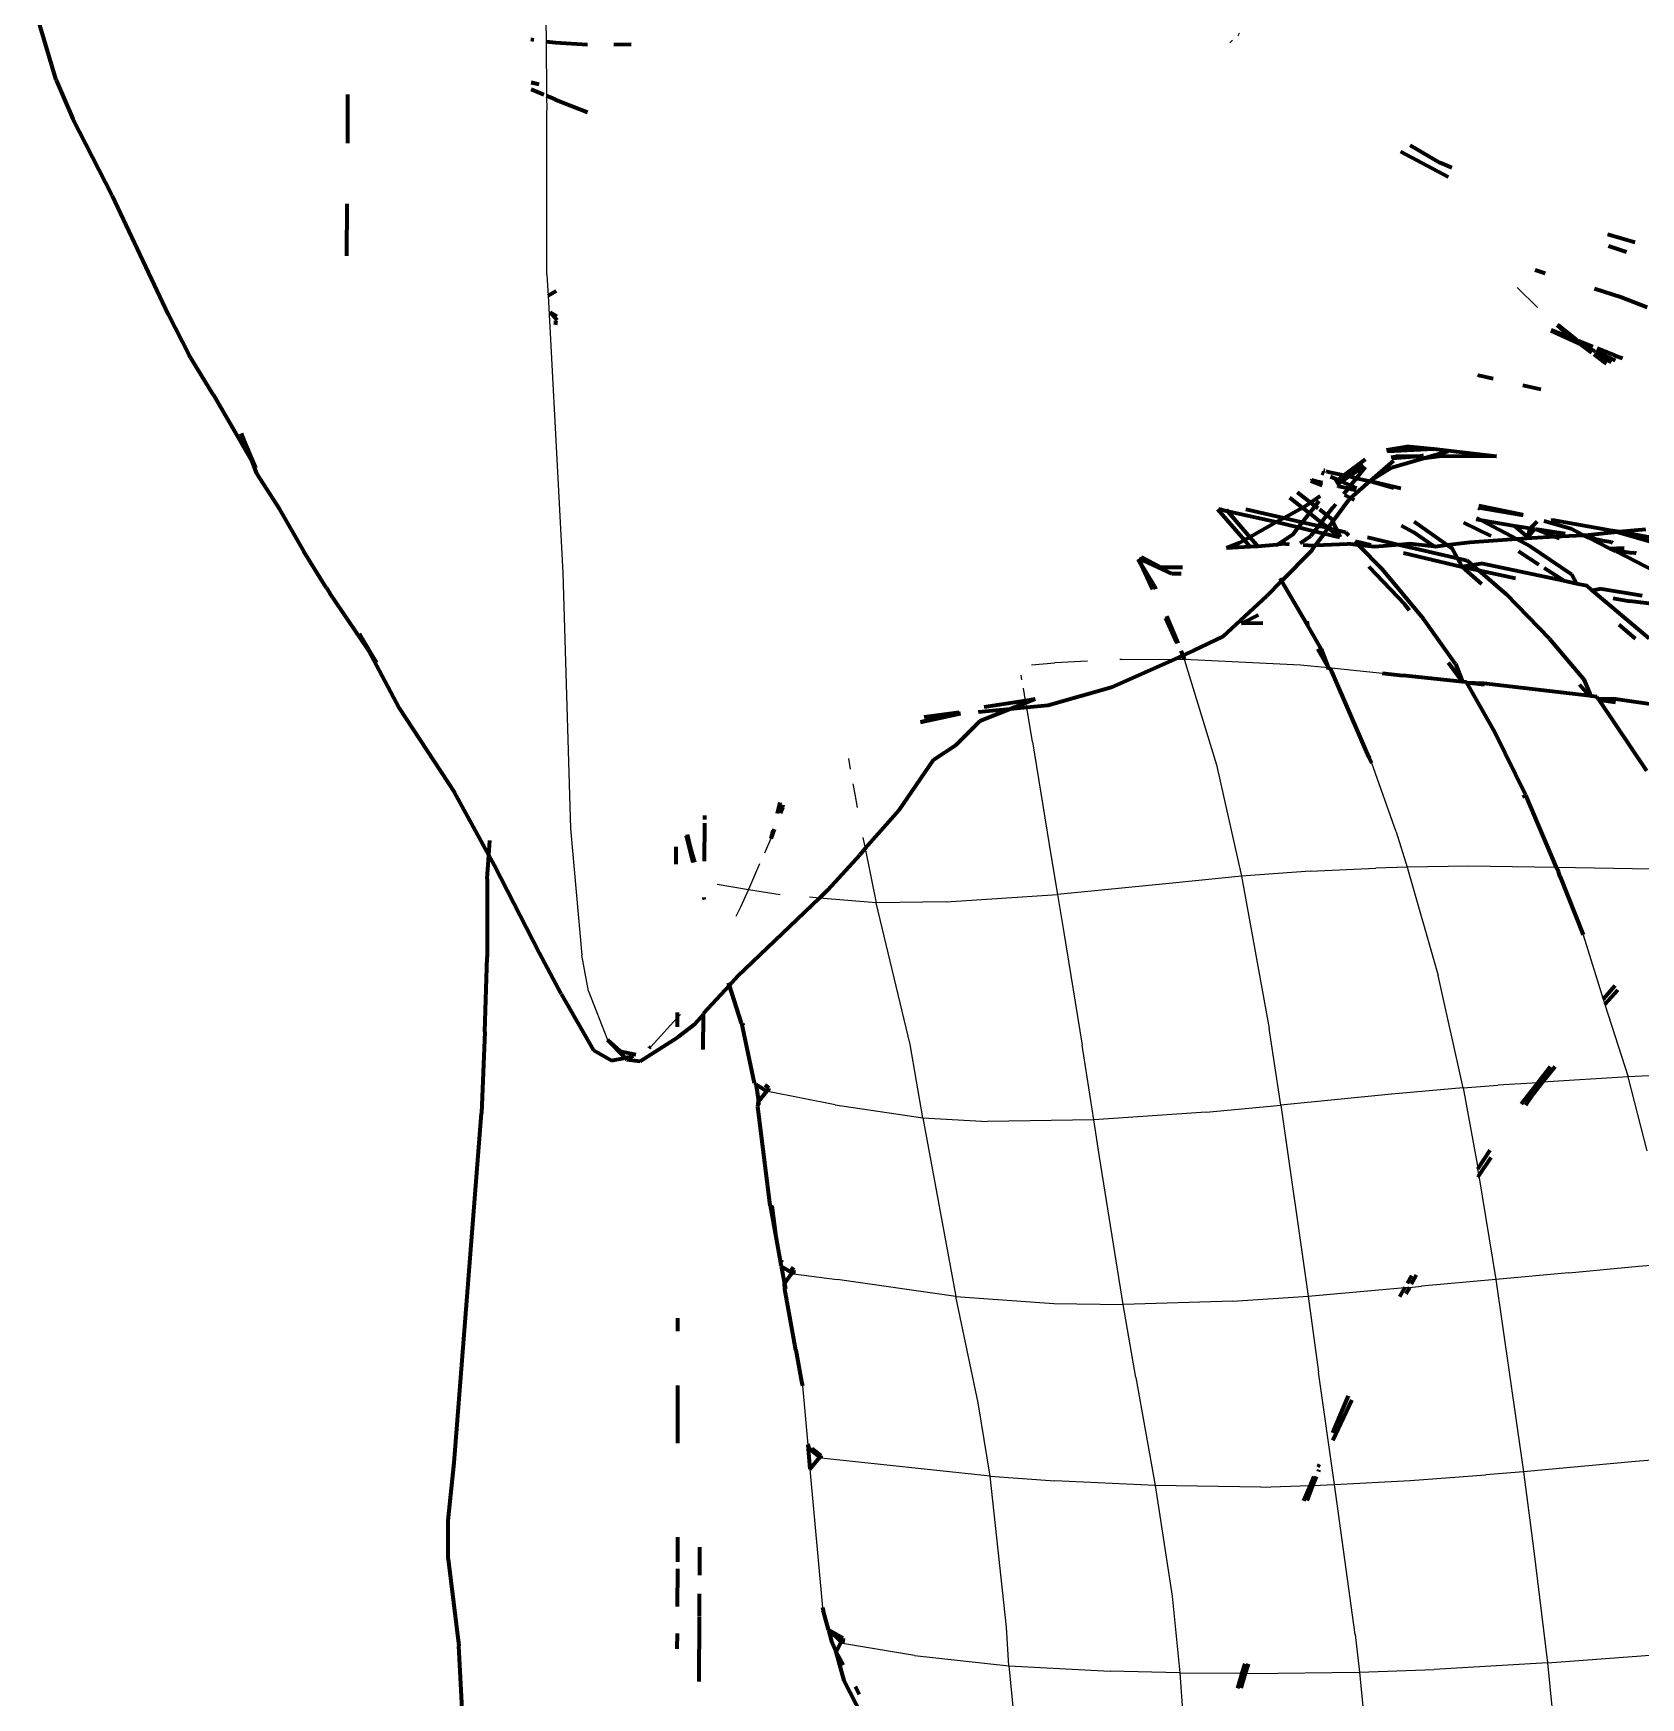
# Model space of a CAD drawing. Header units: millimetres. Extents: x 4307 to 31003, y 2809 to 20009.
# Drawn here: x 7029.6 to 7143.2, y 8774.6 to 8892.2 of the extents above; entities that cross this region are included whole.
import ezdxf

# ---------------------------------------------------------------- set-up
doc = ezdxf.new("R2010")
doc.units = ezdxf.units.MM
doc.layers.add('ProfileEdges', color=7, linetype='Continuous')

msp = doc.modelspace()

# ---------------------------------------------------------------- linework, layer by layer
for p, q in [((7065.78, 8895.83), (7065.83, 8891.57)), ((7065.83, 8891.57), (7065.87, 8887.74)), ((7065.87, 8887.74), (7065.88, 8886.73)), ((7065.89, 8875.09), (7065.88, 8886.73)), ((7065.89, 8875.09), (7065.97, 8873.63)), ((7134.45, 8874.2), (7135.88, 8872.79)), ((7065.97, 8873.63), (7067.01, 8854.03)), ((7067.01, 8854.03), (7067.57, 8835.97)), ((7106.49, 8847.92), (7106.38, 8847.92)), ((7106.49, 8847.92), (7110.25, 8847.94)), ((7110.25, 8847.94), (7110.92, 8847.95)), ((7110.92, 8847.95), (7119.13, 8847.53)), ((7110.92, 8847.95), (7113.2, 8840.47)), ((7099.46, 8846.49), (7099.41, 8846.8)), ((7100.13, 8847.53), (7101.78, 8847.67)), ((7104.1, 8847.79), (7101.78, 8847.67)), ((7119.13, 8847.53), (7121.09, 8847.36)), ((7121.09, 8847.36), (7124.94, 8846.96)), ((7099.71, 8845), (7099.56, 8845.9)), ((7099.74, 8844.85), (7099.71, 8845)), ((7099.79, 8844.52), (7099.74, 8844.85)), ((7100.2, 8842.1), (7099.79, 8844.52)), ((7100.2, 8842.1), (7101.52, 8833.98)), ((7087.19, 8840.91), (7087.32, 8840.17)), ((7113.2, 8840.47), (7114.98, 8832.6)), ((7125.9, 8835.75), (7124.17, 8840.6)), ((7087.51, 8839.13), (7087.64, 8838.4)), ((7087.64, 8838.4), (7087.82, 8837.45)), ((7067.57, 8835.97), (7068.36, 8827.02)), ((7081.71, 8835.26), (7081.26, 8834.23)), ((7088.22, 8835.34), (7088.38, 8834.55)), ((7125.9, 8835.75), (7126.67, 8833.24)), ((7088.38, 8834.55), (7089.15, 8830.73)), ((7101.52, 8833.98), (7101.97, 8831.31)), ((7080.92, 8833.47), (7080.13, 8831.67)), ((7114.98, 8832.6), (7109.87, 8832.1)), ((7119.82, 8832.97), (7114.98, 8832.6)), ((7114.98, 8832.6), (7116.93, 8821.84)), ((7119.82, 8832.97), (7124.45, 8833.18)), ((7126.67, 8833.24), (7124.45, 8833.18)), ((7131.01, 8833.32), (7126.67, 8833.24)), ((7126.67, 8833.24), (7128.86, 8825.58)), ((7137.23, 8833.21), (7131.01, 8833.32)), ((7145.28, 8833.08), (7137.23, 8833.21)), ((7077.93, 8832.03), (7080.13, 8831.67)), ((7080.13, 8831.67), (7079.58, 8830.41)), ((7080.13, 8831.67), (7082.37, 8831.3)), ((7109.87, 8832.1), (7101.97, 8831.31)), ((7079.58, 8830.41), (7079.23, 8829.76)), ((7085.15, 8831.06), (7084.44, 8831.12)), ((7089.15, 8830.73), (7085.15, 8831.06)), ((7094.11, 8830.79), (7089.15, 8830.73)), ((7091.55, 8820.71), (7089.15, 8830.73)), ((7094.11, 8830.79), (7101.97, 8831.31)), ((7101.97, 8831.31), (7102.42, 8828.62)), ((7102.42, 8828.62), (7103.71, 8820.67)), ((7139.11, 8828.46), (7140.53, 8823.92)), ((7068.82, 8824.47), (7068.36, 8827.02)), ((7130.63, 8817.66), (7128.86, 8825.58)), ((7068.82, 8824.47), (7070.18, 8821.03)), ((7140.53, 8823.92), (7140.64, 8823.53)), ((7140.64, 8823.53), (7142.29, 8818.42)), ((7075.1, 8822.59), (7073.24, 8820.54)), ((7075.32, 8822.83), (7075.1, 8822.59)), ((7117.75, 8816.43), (7116.93, 8821.84)), ((7092.46, 8815.54), (7091.55, 8820.71)), ((7104.53, 8815.39), (7103.71, 8820.67)), ((7142.29, 8818.42), (7136.24, 8818.04)), ((7148.9, 8818.74), (7142.29, 8818.42)), ((7143.63, 8813.2), (7142.29, 8818.42)), ((7086.26, 8816.44), (7081.49, 8817.38)), ((7130.63, 8817.66), (7125.57, 8817.21)), ((7130.63, 8817.66), (7133.07, 8817.83)), ((7130.63, 8817.66), (7131.62, 8812.25)), ((7135.91, 8818.01), (7133.07, 8817.83)), ((7136.24, 8818.04), (7135.91, 8818.01)), ((7086.26, 8816.44), (7092.46, 8815.54)), ((7112.47, 8815.94), (7117.75, 8816.43)), ((7125.57, 8817.21), (7117.75, 8816.43)), ((7117.75, 8816.43), (7119.67, 8802.94)), ((7092.46, 8815.54), (7094.79, 8802.9)), ((7092.46, 8815.54), (7097.02, 8815.27)), ((7104.53, 8815.39), (7097.02, 8815.27)), ((7112.47, 8815.94), (7104.53, 8815.39)), ((7104.94, 8812.77), (7104.53, 8815.39)), ((7106.62, 8802.34), (7104.94, 8812.77)), ((7131.62, 8812.25), (7131.67, 8811.94)), ((7131.65, 8811.91), (7131.75, 8811.44)), ((7131.75, 8811.44), (7132.94, 8804.11)), ((7083.32, 8804.51), (7086.4, 8804.1)), ((7138.09, 8804.58), (7132.94, 8804.11)), ((7138.09, 8804.58), (7143.02, 8805.06)), ((7143.02, 8805.06), (7145.41, 8805.23)), ((7094.79, 8802.9), (7086.4, 8804.1)), ((7119.67, 8802.94), (7126.51, 8803.53)), ((7126.51, 8803.53), (7126.84, 8803.55)), ((7126.84, 8803.55), (7127.68, 8803.63)), ((7132.94, 8804.11), (7127.68, 8803.63)), ((7132.94, 8804.11), (7134.9, 8790.52)), ((7096.37, 8795.38), (7094.79, 8802.9)), ((7094.79, 8802.9), (7101.7, 8802.42)), ((7101.7, 8802.42), (7106.62, 8802.34)), ((7114.36, 8802.57), (7106.62, 8802.34)), ((7107.5, 8797.18), (7106.62, 8802.34)), ((7114.36, 8802.57), (7119.67, 8802.94)), ((7119.67, 8802.94), (7120.42, 8797.57)), ((7121.55, 8789.62), (7120.42, 8797.57)), ((7083.94, 8796.6), (7084.32, 8792.42)), ((7107.5, 8797.18), (7108.88, 8789.54)), ((7097.2, 8790.21), (7096.37, 8795.38)), ((7097.2, 8790.21), (7085.26, 8791.49)), ((7147.94, 8791.68), (7142.81, 8791.24)), ((7084.47, 8790.71), (7085.36, 8780.94)), ((7098.37, 8779.55), (7097.2, 8790.21)), ((7097.2, 8790.21), (7101.78, 8789.88)), ((7126.88, 8789.9), (7132.24, 8790.3)), ((7134.9, 8790.52), (7132.24, 8790.3)), ((7142.81, 8791.24), (7134.9, 8790.52)), ((7134.9, 8790.52), (7135.61, 8785.1)), ((7108.88, 8789.54), (7101.78, 8789.88)), ((7116.34, 8789.44), (7108.88, 8789.54)), ((7108.88, 8789.54), (7110.06, 8781.72)), ((7116.34, 8789.44), (7119.82, 8789.56)), ((7119.82, 8789.56), (7120.02, 8789.56)), ((7120.02, 8789.56), (7121.55, 8789.62)), ((7121.55, 8789.62), (7126.88, 8789.9)), ((7123, 8779.03), (7121.55, 8789.62)), ((7135.61, 8785.1), (7136.6, 8777.01)), ((7110.06, 8781.72), (7110.61, 8776.31)), ((7098.54, 8776.8), (7098.37, 8779.55)), ((7123, 8779.03), (7123.31, 8776.36)), ((7091.86, 8777.53), (7086.77, 8778.39)), ((7091.86, 8777.53), (7098.54, 8776.8)), ((7136.6, 8777.01), (7147.26, 8777.82)), ((7098.54, 8776.8), (7099.05, 8771.53)), ((7098.54, 8776.8), (7105.7, 8776.44)), ((7110.61, 8776.31), (7105.7, 8776.44)), ((7110.61, 8776.31), (7111.18, 8768.17)), ((7110.61, 8776.31), (7115.01, 8776.28)), ((7115.01, 8776.28), (7115.23, 8776.28)), ((7115.23, 8776.28), (7115.6, 8776.27)), ((7115.6, 8776.27), (7123.31, 8776.36)), ((7123.31, 8776.36), (7128.59, 8776.56)), ((7123.31, 8776.36), (7123.83, 8770.94)), ((7136.6, 8777.01), (7128.59, 8776.56)), ((7136.6, 8777.01), (7138.18, 8760.72))]:
    msp.add_line(p, q)
at = {"layer": 'ProfileEdges', "lineweight": 211}
for p, q in [((7031.22, 8888.85), (7029.6, 8894.31)), ((7064.97, 8891.69), (7064.76, 8891.72)), ((7066.49, 8891.48), (7065.83, 8891.57)), ((7068.76, 8891.36), (7066.49, 8891.48)), ((7070.63, 8891.37), (7071.84, 8891.4)), ((7114.27, 8891.56), (7114.22, 8891.6)), ((7114.73, 8892.11), (7114.77, 8892.08)), ((7031.22, 8888.85), (7032.39, 8886.13)), ((7051.81, 8887.84), (7051.79, 8884.41)), ((7064.79, 8888.71), (7065.31, 8888.56)), ((7064.79, 8888.68), (7065.31, 8888.56)), ((7065.68, 8887.82), (7064.79, 8888.2)), ((7066.47, 8887.48), (7065.87, 8887.74)), ((7066.47, 8887.48), (7068.75, 8886.6)), ((7035.17, 8880.7), (7032.39, 8886.13)), ((7126.89, 8884.27), (7129.01, 8883.02)), ((7126.21, 8883.82), (7129.57, 8882.03)), ((7129.83, 8882.65), (7129.01, 8883.02)), ((7035.17, 8880.7), (7039.12, 8872.32)), ((7051.76, 8880.12), (7051.73, 8876.44)), ((7140.84, 8877.97), (7142.76, 8877.41)), ((7142.17, 8876.69), (7140.89, 8877.13)), ((7135.71, 8875.45), (7136.43, 8875.21)), ((7065.97, 8873.63), (7066.54, 8873.96)), ((7141.83, 8873.49), (7139.91, 8874.1)), ((7143.64, 8872.8), (7141.83, 8873.49)), ((7039.12, 8872.32), (7040.62, 8869.43)), ((7066.13, 8872.44), (7066.62, 8871.91)), ((7066.6, 8872.15), (7066.13, 8872.44)), ((7066.63, 8871.65), (7066.38, 8871.71)), ((7066.63, 8871.71), (7066.38, 8871.71)), ((7138.18, 8870.74), (7137.27, 8871.53)), ((7138.64, 8870.5), (7137.32, 8871.57)), ((7138.95, 8870.17), (7136.82, 8871.15)), ((7138.45, 8870.54), (7136.85, 8871.18)), ((7138.18, 8870.74), (7138.45, 8870.54)), ((7138.45, 8870.54), (7138.95, 8870.17)), ((7138.64, 8870.5), (7138.45, 8870.54)), ((7138.64, 8870.5), (7138.77, 8870.42)), ((7138.77, 8870.42), (7139.7, 8869.82)), ((7139.79, 8870.01), (7138.77, 8870.42)), ((7138.95, 8870.17), (7139.71, 8869.6)), ((7139.7, 8869.82), (7138.95, 8870.17)), ((7042.32, 8866.64), (7040.62, 8869.43)), ((7139.94, 8869.71), (7139.7, 8869.82)), ((7139.87, 8869.48), (7140.66, 8868.89)), ((7139.94, 8869.71), (7139.98, 8869.65)), ((7140.02, 8869.62), (7141.09, 8868.93)), ((7141.39, 8869.04), (7140.04, 8869.67)), ((7141.36, 8869.39), (7140.11, 8869.89)), ((7141.36, 8869.39), (7141.88, 8869.22)), ((7131.71, 8867.99), (7131.68, 8868)), ((7132.74, 8867.76), (7131.71, 8867.99)), ((7140.77, 8868.82), (7140.66, 8868.89)), ((7042.32, 8866.64), (7045.05, 8861.93)), ((7136.11, 8866.99), (7134.84, 8867.28)), ((7045.33, 8861.46), (7044.3, 8863.88)), ((7044.3, 8863.88), (7045.05, 8861.93)), ((7045.05, 8861.93), (7045.33, 8861.46)), ((7045.05, 8861.93), (7045.38, 8861.06)), ((7123.7, 8862.04), (7122.23, 8860.93)), ((7125.72, 8861.96), (7124.08, 8860.54)), ((7125.22, 8862.72), (7126.64, 8862.97)), ((7126.21, 8862.83), (7125.24, 8862.69)), ((7128.57, 8862.78), (7125.29, 8862.62)), ((7125.55, 8862.22), (7125.88, 8862.27)), ((7127.83, 8862.12), (7125.56, 8861.47)), ((7127.53, 8862.27), (7125.62, 8862.11)), ((7127.53, 8862.27), (7125.88, 8862.27)), ((7126.21, 8862.83), (7128.57, 8862.78)), ((7128.57, 8862.78), (7126.64, 8862.97)), ((7127.83, 8862.32), (7127.53, 8862.27)), ((7129.54, 8862.61), (7127.83, 8862.12)), ((7129.11, 8862.29), (7127.83, 8862.12)), ((7132.98, 8862.26), (7128.57, 8862.78)), ((7132.98, 8862.26), (7129.11, 8862.29)), ((7045.38, 8861.06), (7047, 8858.53)), ((7120.62, 8861.14), (7120.82, 8861.05)), ((7120.76, 8861.25), (7120.85, 8861.23)), ((7120.86, 8861.26), (7120.79, 8861.27)), ((7120.99, 8861.2), (7120.96, 8861.23)), ((7120.99, 8861.2), (7122.23, 8860.93)), ((7121.25, 8860.85), (7121.8, 8860.61)), ((7122.23, 8860.93), (7121.8, 8860.61)), ((7122.39, 8860.9), (7121.86, 8860.58)), ((7122.04, 8860.5), (7122.58, 8860.86)), ((7122.23, 8860.93), (7122.39, 8860.9)), ((7122.39, 8860.9), (7123.19, 8861.39)), ((7122.39, 8860.9), (7122.58, 8860.86)), ((7122.58, 8860.86), (7123.57, 8861.52)), ((7122.58, 8860.86), (7123.1, 8860.73)), ((7123.1, 8860.73), (7123.74, 8861.53)), ((7123.19, 8861.39), (7123.6, 8861.64)), ((7125.56, 8861.47), (7124.08, 8860.54)), ((7118.91, 8859.75), (7119.84, 8859.02)), ((7119.87, 8860.53), (7120.66, 8860.23)), ((7119.94, 8860.58), (7119.9, 8860.55)), ((7119.94, 8860.58), (7120.7, 8860.42)), ((7120.69, 8860.38), (7119.94, 8860.58)), ((7121.8, 8860.61), (7121.58, 8860.44)), ((7121.6, 8860.42), (7121.86, 8860.58)), ((7121.71, 8860.27), (7122.04, 8860.5)), ((7121.78, 8860.18), (7121.82, 8860.13)), ((7121.8, 8860.61), (7121.86, 8860.58)), ((7122.52, 8860.01), (7121.82, 8860.13)), ((7121.86, 8860.58), (7122.04, 8860.5)), ((7122.04, 8860.5), (7122.68, 8860.21)), ((7122.21, 8859.63), (7122.52, 8860.01)), ((7122.52, 8860.01), (7122.68, 8860.21)), ((7123.07, 8859.85), (7122.52, 8860.01)), ((7122.52, 8860.01), (7123.08, 8859.89)), ((7122.68, 8860.21), (7123.1, 8860.73)), ((7124.03, 8860.51), (7122.68, 8859.32)), ((7122.68, 8860.21), (7123.1, 8860.02)), ((7123.1, 8860.73), (7124.03, 8860.51)), ((7124.08, 8860.54), (7124.03, 8860.51)), ((7124.08, 8860.54), (7124.31, 8860.44)), ((7124.31, 8860.44), (7125.72, 8860.05)), ((7126.22, 8860.01), (7124.31, 8860.44)), ((7047, 8858.53), (7048.72, 8855.55)), ((7113.27, 8858.53), (7115.18, 8856.36)), ((7114.01, 8858.38), (7113.36, 8858.53)), ((7113.89, 8858.52), (7114.01, 8858.38)), ((7117.95, 8857.9), (7115.28, 8858.51)), ((7119.27, 8858.64), (7117.95, 8857.9)), ((7119.27, 8858.64), (7118.39, 8859.33)), ((7119.35, 8858.69), (7119.27, 8858.64)), ((7119.77, 8858.25), (7119.27, 8858.64)), ((7119.35, 8858.69), (7119.84, 8859.02)), ((7119.77, 8858.25), (7120.17, 8858.76)), ((7119.84, 8859.02), (7120.52, 8859.47)), ((7119.84, 8859.02), (7120.17, 8858.76)), ((7120.17, 8858.76), (7120.45, 8859.13)), ((7120.17, 8858.76), (7120.36, 8858.62)), ((7120.47, 8858.53), (7121, 8858.11)), ((7121.41, 8858.63), (7121, 8858.11)), ((7121.41, 8858.63), (7121.63, 8858.9)), ((7121.43, 8857.67), (7122.55, 8859.2)), ((7122.68, 8859.32), (7122.28, 8859.54)), ((7122.68, 8859.32), (7122.55, 8859.2)), ((7122.96, 8859.17), (7122.68, 8859.32)), ((7131.81, 8858.57), (7131.7, 8858.6)), ((7131.71, 8858.66), (7134.86, 8858.12)), ((7134.84, 8858.13), (7131.73, 8858.77)), ((7116.78, 8857.76), (7114.01, 8858.38)), ((7114.01, 8858.38), (7115.57, 8856.57)), ((7117.42, 8857.61), (7115.57, 8856.57)), ((7117.42, 8857.61), (7116.78, 8857.76)), ((7117.95, 8857.9), (7117.42, 8857.61)), ((7118.98, 8857.24), (7117.42, 8857.61)), ((7119.26, 8857.6), (7117.95, 8857.9)), ((7118.61, 8856.77), (7118.98, 8857.24)), ((7118.98, 8857.24), (7119.26, 8857.6)), ((7120.11, 8856.97), (7118.98, 8857.24)), ((7119.26, 8857.6), (7119.77, 8858.25)), ((7120.4, 8857.34), (7119.26, 8857.6)), ((7120.6, 8857.6), (7119.77, 8858.25)), ((7120.4, 8857.34), (7120.11, 8856.97)), ((7120.6, 8857.6), (7120.4, 8857.34)), ((7121.1, 8857.22), (7120.4, 8857.34)), ((7121, 8858.11), (7120.6, 8857.6)), ((7121.1, 8857.22), (7120.6, 8857.6)), ((7121, 8858.11), (7121.35, 8857.84)), ((7121.1, 8857.22), (7121.43, 8857.67)), ((7121.35, 8857.84), (7121.43, 8857.67)), ((7121.43, 8857.67), (7121.73, 8857.04)), ((7127.15, 8856.89), (7126.28, 8857.36)), ((7127.17, 8857.66), (7129.51, 8856.01)), ((7132.61, 8856.62), (7130.69, 8857.57)), ((7131.94, 8857.74), (7131.56, 8857.81)), ((7131.58, 8857.93), (7131.94, 8857.74)), ((7134.28, 8857.33), (7131.94, 8857.74)), ((7131.94, 8857.74), (7134.39, 8856.44)), ((7134.28, 8857.33), (7135.2, 8856.56)), ((7135.36, 8857.17), (7134.28, 8857.33)), ((7135.36, 8857.17), (7135.86, 8857.67)), ((7138.26, 8857.14), (7136.35, 8857.7)), ((7136.86, 8857.77), (7136.94, 8857.78)), ((7136.94, 8857.78), (7141.03, 8857.05)), ((7114.78, 8856.13), (7113.9, 8855.78)), ((7115.18, 8856.36), (7114.78, 8856.13)), ((7115.57, 8856.57), (7115.18, 8856.36)), ((7115.59, 8855.88), (7115.18, 8856.36)), ((7115.57, 8856.57), (7116.04, 8856.02)), ((7117.45, 8856.01), (7117.51, 8856.05)), ((7117.51, 8856.05), (7118.61, 8856.77)), ((7118.07, 8856.09), (7117.51, 8856.05)), ((7118.07, 8856.09), (7118.33, 8856.07)), ((7119.12, 8856.13), (7119.86, 8856.65)), ((7120.11, 8856.97), (7119.86, 8856.65)), ((7120.8, 8856.8), (7120.11, 8856.97)), ((7120.2, 8855.99), (7120.8, 8856.8)), ((7120.2, 8855.99), (7122.46, 8856.09)), ((7120.8, 8856.8), (7121.1, 8857.22)), ((7121.89, 8856.54), (7120.8, 8856.8)), ((7121.15, 8857.18), (7121.1, 8857.22)), ((7121.92, 8856.57), (7121.15, 8857.18)), ((7121.73, 8857.04), (7121.15, 8857.18)), ((7121.73, 8857.04), (7121.95, 8856.59)), ((7122.35, 8856.9), (7121.73, 8857.04)), ((7122.56, 8856.69), (7122.35, 8856.9)), ((7123.24, 8856), (7122.46, 8856.09)), ((7123.24, 8856), (7122.98, 8856.26)), ((7123.02, 8856.27), (7124.1, 8856.02)), ((7123.87, 8856.56), (7126.14, 8856.03)), ((7126.86, 8856.1), (7126.14, 8856.03)), ((7128.59, 8855.91), (7126.86, 8856.1)), ((7128.59, 8855.91), (7127.15, 8856.89)), ((7129.51, 8856.01), (7131.11, 8856.2)), ((7131.11, 8856.2), (7134.39, 8856.44)), ((7134.39, 8856.44), (7135.49, 8856.52)), ((7134.39, 8856.44), (7135.36, 8855.93)), ((7135.2, 8856.56), (7135.36, 8857.17)), ((7135.2, 8856.56), (7135.68, 8857.12)), ((7135.36, 8857.17), (7135.68, 8857.12)), ((7135.49, 8856.52), (7137.11, 8856.6)), ((7135.68, 8857.12), (7135.71, 8857.16)), ((7135.71, 8857.16), (7135.86, 8857.1)), ((7135.86, 8857.1), (7137.11, 8856.6)), ((7135.86, 8857.1), (7137.82, 8856.79)), ((7137.84, 8856.8), (7135.86, 8857.1)), ((7137.11, 8856.6), (7139.12, 8856.7)), ((7137.11, 8856.6), (7137.43, 8856.48)), ((7139.12, 8856.7), (7138.26, 8857.14)), ((7139.12, 8856.7), (7139.28, 8856.71)), ((7139.5, 8856.51), (7139.12, 8856.7)), ((7139.28, 8856.71), (7141.48, 8856.93)), ((7139.88, 8856.46), (7139.5, 8856.51)), ((7140.98, 8855.75), (7139.5, 8856.51)), ((7139.88, 8856.46), (7140.47, 8856.33)), ((7140.47, 8856.33), (7141.09, 8856.22)), ((7141.03, 8857.05), (7141.48, 8856.93)), ((7141.03, 8857.05), (7141.68, 8856.95)), ((7141.09, 8856.22), (7141.18, 8856.17)), ((7141.48, 8856.93), (7141.68, 8856.95)), ((7141.48, 8856.93), (7144.28, 8856.14)), ((7141.68, 8856.95), (7143.54, 8857.13)), ((7141.68, 8856.95), (7144.75, 8856.4)), ((7050.29, 8853.01), (7048.72, 8855.55)), ((7107.89, 8854.64), (7107.67, 8854.99)), ((7107.71, 8855.03), (7107.89, 8854.64)), ((7110.08, 8853.98), (7107.74, 8855.05)), ((7107.87, 8855.18), (7109.28, 8854.45)), ((7115.59, 8855.88), (7113.9, 8855.78)), ((7116.12, 8855.91), (7115.59, 8855.88)), ((7116.12, 8855.91), (7116.04, 8856.02)), ((7117.45, 8856.01), (7116.12, 8855.91)), ((7119.94, 8855.63), (7117.8, 8853.45)), ((7119.32, 8856.02), (7119.98, 8855.98)), ((7119.94, 8855.63), (7120.2, 8855.99)), ((7119.98, 8855.98), (7120.2, 8855.99)), ((7124.39, 8855.87), (7123.24, 8856)), ((7124.94, 8854.27), (7123.24, 8856)), ((7126.14, 8856.03), (7124.39, 8855.87)), ((7126.14, 8856.03), (7130.23, 8855.08)), ((7126.42, 8855.46), (7130.56, 8854.47)), ((7128.66, 8855.91), (7128.59, 8855.91)), ((7128.64, 8855.88), (7128.59, 8855.91)), ((7128.66, 8855.91), (7129.51, 8856.01)), ((7129.51, 8856.01), (7129.86, 8855.76)), ((7130.23, 8855.08), (7129.86, 8855.76)), ((7130.56, 8854.47), (7130.23, 8855.08)), ((7130.23, 8855.08), (7130.92, 8854.92)), ((7130.92, 8854.92), (7131.3, 8854.59)), ((7135.97, 8854.61), (7134.53, 8855.55)), ((7135.36, 8855.93), (7138.28, 8853.95)), ((7140.98, 8855.75), (7142.01, 8855.8)), ((7141.4, 8855.54), (7140.98, 8855.75)), ((7141.47, 8855.54), (7141.4, 8855.54)), ((7141.47, 8855.54), (7141.79, 8855.56)), ((7145.6, 8853.4), (7141.47, 8855.54)), ((7141.79, 8855.56), (7142.58, 8855.46)), ((7142.58, 8855.46), (7142.71, 8855.48)), ((7142.71, 8855.48), (7142.85, 8855.42)), ((7107.89, 8854.64), (7108.69, 8852.88)), ((7107.89, 8854.64), (7108.82, 8853.07)), ((7109.28, 8854.45), (7110.8, 8854.44)), ((7110.71, 8853.97), (7110.08, 8853.98)), ((7126.52, 8851.8), (7123.96, 8854.47)), ((7127.83, 8850.8), (7124.94, 8854.27)), ((7131.3, 8854.59), (7130.56, 8854.47)), ((7131.94, 8853.23), (7130.56, 8854.47)), ((7130.56, 8854.47), (7131.72, 8854.22)), ((7132.02, 8854.7), (7131.3, 8854.59)), ((7131.3, 8854.59), (7131.72, 8854.22)), ((7131.72, 8854.22), (7134.33, 8853.66)), ((7131.72, 8854.22), (7133.66, 8852.54)), ((7132.02, 8854.7), (7137.71, 8853.49)), ((7137.71, 8853.49), (7136.36, 8854.36)), ((7138.28, 8853.95), (7138.64, 8853.29)), ((7050.29, 8853.01), (7050.56, 8852.61)), ((7053.23, 8848.65), (7050.56, 8852.61)), ((7108.82, 8853.07), (7108.89, 8852.89)), ((7117.8, 8853.45), (7116.78, 8852.41)), ((7117.67, 8853.67), (7117.8, 8853.45)), ((7117.8, 8853.45), (7119.53, 8850.49)), ((7136.74, 8849.37), (7133.66, 8852.54)), ((7137.71, 8853.49), (7138.64, 8853.29)), ((7138.64, 8853.29), (7139.36, 8853.14)), ((7139.75, 8852.8), (7139.36, 8853.14)), ((7140.44, 8852.92), (7139.75, 8852.8)), ((7143.77, 8849.41), (7139.75, 8852.8)), ((7140.44, 8852.92), (7143.28, 8852.43)), ((7113.68, 8849.54), (7116.78, 8852.41)), ((7126.83, 8851.38), (7126.52, 8851.8)), ((7141.24, 8852.25), (7142.39, 8852.04)), ((7147.57, 8851.4), (7142.39, 8852.04)), ((7109.61, 8850.84), (7110.41, 8849.06)), ((7109.67, 8850.99), (7110.46, 8849.07)), ((7114.97, 8850.47), (7116.16, 8851.08)), ((7116.47, 8850.48), (7114.97, 8850.47)), ((7119.76, 8850.5), (7119.53, 8850.49)), ((7119.53, 8850.49), (7120.61, 8848.65)), ((7130.08, 8847.61), (7127.83, 8850.8)), ((7142.8, 8849.38), (7141.65, 8850.37)), ((7053.88, 8847.69), (7052.66, 8849.72)), ((7052.66, 8849.72), (7053.23, 8848.65)), ((7111.61, 8848.55), (7113.68, 8849.54)), ((7136.74, 8849.37), (7139.2, 8846.45)), ((7053.23, 8848.65), (7055.45, 8844.47)), ((7053.88, 8847.69), (7053.23, 8848.65)), ((7110.25, 8847.94), (7105.75, 8845.94)), ((7110.82, 8848.19), (7110.25, 8847.94)), ((7110.68, 8848.54), (7110.82, 8848.19)), ((7111.61, 8848.55), (7110.82, 8848.19)), ((7110.82, 8848.19), (7110.92, 8847.95)), ((7120.35, 8848.66), (7121.09, 8847.36)), ((7120.61, 8848.65), (7121.09, 8847.36)), ((7121.15, 8847.24), (7121.09, 8847.36)), ((7121.09, 8847.36), (7121.29, 8847.23)), ((7123.97, 8841.04), (7121.29, 8847.23)), ((7124.94, 8846.96), (7126.37, 8846.79)), ((7130.59, 8846.35), (7126.37, 8846.79)), ((7130.59, 8846.35), (7129.59, 8847.67)), ((7130.08, 8847.61), (7130.59, 8846.35)), ((7105.75, 8845.94), (7101.28, 8844.66)), ((7130.87, 8846.32), (7130.59, 8846.35)), ((7130.9, 8846.27), (7130.87, 8846.32)), ((7132.15, 8846.12), (7130.9, 8846.27)), ((7132.09, 8846.22), (7130.9, 8846.27)), ((7132.87, 8842.78), (7130.9, 8846.27)), ((7139.57, 8845.35), (7132.09, 8846.22)), ((7138.86, 8846.16), (7139.57, 8845.35)), ((7139.67, 8845.33), (7139.2, 8846.45)), ((7055.45, 8844.47), (7059.36, 8838.53)), ((7098.62, 8844.41), (7096.37, 8844.2)), ((7098.62, 8844.41), (7096.48, 8843.56)), ((7099.71, 8845), (7096.79, 8844.55)), ((7099.74, 8844.85), (7098.62, 8844.41)), ((7099.79, 8844.52), (7098.62, 8844.41)), ((7100.38, 8845.11), (7099.71, 8845)), ((7100.38, 8845.11), (7099.74, 8844.85)), ((7101.28, 8844.66), (7099.79, 8844.52)), ((7139.67, 8845.33), (7139.57, 8845.35)), ((7140.08, 8845.29), (7139.67, 8845.33)), ((7140.18, 8845.14), (7140.08, 8845.29)), ((7140.18, 8845.14), (7141.23, 8845.13)), ((7140.23, 8845.07), (7140.18, 8845.14)), ((7140.23, 8845.07), (7141.39, 8844.9)), ((7143.62, 8840.04), (7140.23, 8845.07)), ((7148.22, 8844.13), (7141.23, 8845.13)), ((7092.3, 8843.49), (7095.12, 8844.09)), ((7094.48, 8844.03), (7092.3, 8843.49)), ((7095.01, 8844.18), (7092.55, 8843.84)), ((7094.48, 8844.03), (7092.55, 8843.84)), ((7095.03, 8844.16), (7094.48, 8844.03)), ((7095.12, 8844.09), (7094.48, 8844.03)), ((7094.8, 8841.88), (7096.48, 8843.56)), ((7135.06, 8838.34), (7132.87, 8842.78)), ((7090.79, 8837.27), (7093.22, 8840.86)), ((7093.22, 8840.86), (7094.8, 8841.88)), ((7123.97, 8841.04), (7123.99, 8840.97)), ((7124.17, 8840.6), (7123.99, 8840.97)), ((7061.78, 8834.1), (7059.36, 8838.53)), ((7082.36, 8837.81), (7082.16, 8837.03)), ((7082.53, 8837.46), (7082.37, 8837.05)), ((7082.53, 8837.46), (7082.58, 8837.64)), ((7090.79, 8837.27), (7088.38, 8834.55)), ((7134.89, 8838.35), (7134.98, 8838.15)), ((7137.23, 8833.21), (7135.06, 8838.34)), ((7077.02, 8833.67), (7077.04, 8836.35)), ((7077.04, 8836.6), (7077.04, 8836.9)), ((7061.78, 8834.1), (7061.85, 8835.12)), ((7075.72, 8835.46), (7076.2, 8833.57)), ((7075.79, 8835.54), (7076.01, 8834.66)), ((7081.96, 8835.93), (7081.71, 8835.26)), ((7081.85, 8835.84), (7081.71, 8835.26)), ((7061.67, 8832.41), (7061.78, 8834.1)), ((7062.18, 8833.37), (7061.78, 8834.1)), ((7075, 8834.68), (7075.01, 8833.45)), ((7076.01, 8834.66), (7076.31, 8833.59)), ((7085.74, 8831.63), (7088, 8834.12)), ((7088.38, 8834.55), (7088, 8834.12)), ((7065.37, 8827.17), (7062.18, 8833.37)), ((7137.36, 8832.91), (7137.23, 8833.21)), ((7137.49, 8832.55), (7137.36, 8832.91)), ((7137.49, 8832.55), (7139.11, 8828.46)), ((7061.67, 8832.41), (7061.68, 8826.91)), ((7085.74, 8831.63), (7085.15, 8831.06)), ((7077, 8831.03), (7077, 8831.09)), ((7077, 8830.99), (7077, 8831.03)), ((7077, 8831.03), (7077.03, 8830.98)), ((7079.39, 8825.54), (7085.15, 8831.06)), ((7061.51, 8821.61), (7061.68, 8826.91)), ((7066.89, 8824.29), (7065.37, 8827.17)), ((7079.39, 8825.54), (7078.79, 8824.88)), ((7066.89, 8824.29), (7069.18, 8820.32)), ((7078.79, 8824.88), (7076.95, 8822.9)), ((7078.79, 8824.88), (7078.73, 8825.06)), ((7079.63, 8822.21), (7078.79, 8824.88)), ((7141.36, 8824.86), (7140.53, 8823.92)), ((7141.56, 8824.54), (7140.64, 8823.53)), ((7075.09, 8822.98), (7075.1, 8822.59)), ((7075.1, 8822.59), (7075.1, 8821.97)), ((7076.34, 8822.16), (7075.15, 8821.24)), ((7076.95, 8822.84), (7076.34, 8822.16)), ((7076.93, 8820.35), (7076.95, 8822.84)), ((7076.95, 8822.84), (7076.95, 8822.9)), ((7079.63, 8822.21), (7080.53, 8817.98)), ((7079.77, 8822.09), (7079.75, 8822.19)), ((7061.51, 8821.61), (7061.28, 8815.85)), ((7070.18, 8821.03), (7071.06, 8820.24)), ((7070.18, 8821.03), (7071.41, 8819.78)), ((7072.49, 8819.54), (7075.15, 8821.24)), ((7069.18, 8820.32), (7070.46, 8819.57)), ((7070.46, 8819.57), (7071.41, 8819.78)), ((7071.06, 8820.24), (7072.17, 8820)), ((7071.41, 8819.78), (7072.02, 8819.92)), ((7071.41, 8819.78), (7071.54, 8819.65)), ((7071.54, 8819.65), (7072.49, 8819.54)), ((7073.11, 8820.45), (7073.15, 8820.49)), ((7073.15, 8820.49), (7073.24, 8820.54)), ((7136.79, 8819.14), (7135.91, 8818.01)), ((7136.24, 8818.04), (7137.14, 8819.16)), ((7080.53, 8817.98), (7080.65, 8817.96)), ((7080.65, 8817.96), (7080.66, 8817.9)), ((7080.66, 8817.9), (7080.73, 8817.51)), ((7080.66, 8817.9), (7081.42, 8817.42)), ((7080.73, 8817.51), (7080.85, 8816.68)), ((7080.85, 8816.68), (7081.42, 8817.42)), ((7081.59, 8817.63), (7081.31, 8817.83)), ((7081.42, 8817.42), (7081.59, 8817.63)), ((7081.42, 8817.42), (7081.49, 8817.38)), ((7081.49, 8817.38), (7081.59, 8817.63)), ((7135.91, 8818.01), (7134.72, 8816.49)), ((7135.6, 8817.22), (7136.24, 8818.04)), ((7080.79, 8816.33), (7080.85, 8816.68)), ((7081.66, 8809.34), (7080.79, 8816.33)), ((7080.88, 8816.46), (7080.85, 8816.68)), ((7135.07, 8816.42), (7135.6, 8817.22)), ((7059.33, 8791.16), (7061.28, 8815.85)), ((7132.52, 8813.24), (7131.67, 8811.94)), ((7131.75, 8811.44), (7132.61, 8812.72)), ((7131.67, 8811.94), (7131.65, 8811.91)), ((7131.69, 8811.34), (7131.75, 8811.44)), ((7081.66, 8809.34), (7082.06, 8807.13)), ((7081.95, 8808.03), (7081.74, 8809.33)), ((7081.79, 8809.32), (7081.95, 8808.03)), ((7081.95, 8808.03), (7082.06, 8807.13)), ((7082.06, 8807.13), (7082.37, 8805.43)), ((7082.56, 8805.31), (7082.37, 8805.43)), ((7082.37, 8805.43), (7082.43, 8805.12)), ((7082.43, 8805.12), (7082.39, 8805.05)), ((7082.39, 8805.05), (7082.45, 8805.05)), ((7082.45, 8805.05), (7083.22, 8804.57)), ((7082.45, 8805.05), (7082.68, 8803.81)), ((7082.68, 8803.81), (7083.22, 8804.57)), ((7083.37, 8804.77), (7083.13, 8804.93)), ((7083.22, 8804.57), (7083.37, 8804.77)), ((7083.22, 8804.57), (7083.32, 8804.51)), ((7083.32, 8804.51), (7083.37, 8804.77)), ((7126.99, 8804.37), (7126.68, 8803.83)), ((7127.32, 8804.41), (7126.96, 8803.77)), ((7082.71, 8803.43), (7082.68, 8803.81)), ((7082.68, 8803.81), (7082.74, 8803.44)), ((7083.49, 8799.11), (7082.71, 8803.43)), ((7126.51, 8803.53), (7126.14, 8802.88)), ((7126.84, 8803.55), (7126.58, 8803.09)), ((7075.15, 8800.45), (7075.15, 8801.38)), ((7083.49, 8799.11), (7083.87, 8796.9)), ((7075.14, 8792.54), (7075.15, 8796.62)), ((7083.87, 8796.9), (7083.94, 8796.6)), ((7122.51, 8795.88), (7121.4, 8793.27)), ((7122.76, 8795.57), (7121.42, 8792.73)), ((7084.39, 8792.36), (7084.32, 8792.42)), ((7084.32, 8792.42), (7084.47, 8790.71)), ((7084.32, 8792.42), (7084.41, 8792.18)), ((7084.41, 8792.18), (7085.18, 8791.56)), ((7084.47, 8790.71), (7085.18, 8791.56)), ((7085.26, 8791.65), (7084.64, 8792.15)), ((7085.18, 8791.56), (7085.26, 8791.65)), ((7085.18, 8791.56), (7085.26, 8791.49)), ((7085.26, 8791.49), (7085.26, 8791.65)), ((7058.91, 8787.08), (7059.33, 8791.16)), ((7120.09, 8790.19), (7119.82, 8789.56)), ((7120.02, 8789.56), (7120.27, 8790.19)), ((7120.45, 8791.04), (7120.37, 8790.85)), ((7120.41, 8790.55), (7120.45, 8790.66)), ((7119.82, 8789.56), (7119.36, 8788.47)), ((7119.6, 8788.48), (7120.02, 8789.56)), ((7058.92, 8784.35), (7058.91, 8787.08)), ((7075.14, 8784.16), (7075.14, 8785.9)), ((7058.92, 8784.35), (7059.67, 8778.23)), ((7076.69, 8783.21), (7076.7, 8785.2)), ((7075.13, 8781), (7075.14, 8783.67)), ((7076.67, 8780.29), (7076.68, 8781.89)), ((7085.36, 8780.94), (7085.42, 8780.71)), ((7076.64, 8775.71), (7076.67, 8780.24)), ((7085.43, 8780.64), (7085.42, 8780.71)), ((7085.78, 8779.35), (7085.43, 8780.64)), ((7075.1, 8778), (7075.11, 8779.09)), ((7085.78, 8779.35), (7086, 8778.54)), ((7086.83, 8778.77), (7085.78, 8779.35)), ((7085.78, 8779.35), (7086.68, 8778.48)), ((7086, 8778.54), (7086.32, 8777.8)), ((7086.32, 8777.8), (7086.68, 8778.48)), ((7086.68, 8778.48), (7086.83, 8778.77)), ((7086.68, 8778.48), (7086.77, 8778.39)), ((7086.83, 8778.77), (7086.77, 8778.39)), ((7059.94, 8772.85), (7059.67, 8778.23)), ((7086.9, 8775.74), (7086.32, 8777.8)), ((7086.85, 8776.86), (7086.32, 8777.8)), ((7114.7, 8775.24), (7115.01, 8776.28)), ((7115.23, 8776.28), (7114.93, 8775.24)), ((7115.01, 8776.28), (7115.22, 8776.96)), ((7115.44, 8776.95), (7115.23, 8776.28)), ((7090.21, 8769.34), (7086.9, 8775.74)), ((7087.99, 8774.79), (7087.7, 8775.33))]:
    msp.add_line(p, q, dxfattribs=at)

doc.saveas('drawing.dxf')
